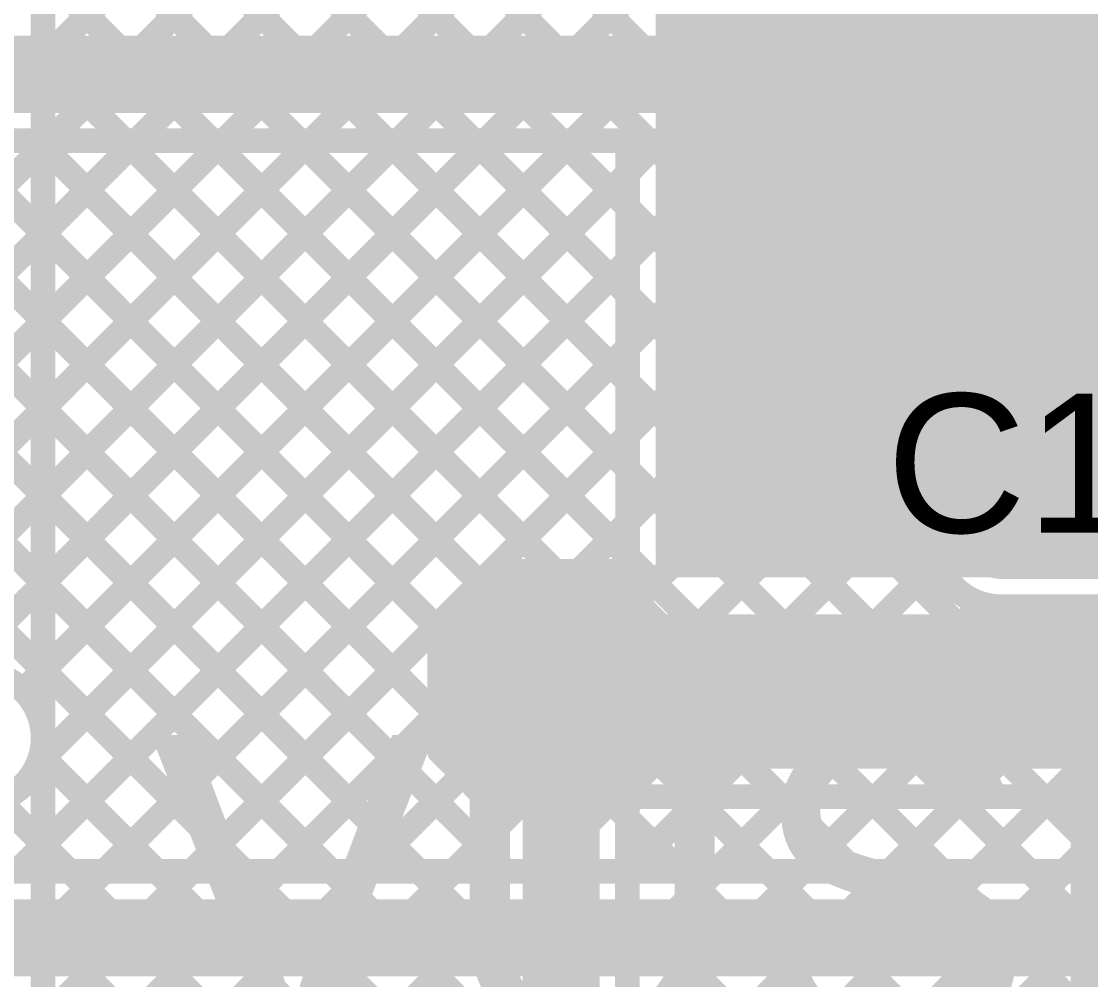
# Model space of a CAD drawing. Header units: millimetres. Extents: x -0.08 to 7.12, y -0.08 to 3.98.
# Drawn here: x 0.1735 to 0.52, y 2.3927 to 2.7032 of the extents above; entities that cross this region are included whole.
import ezdxf

# ---------------------------------------------------------------- set-up
doc = ezdxf.new("R2010")
doc.units = ezdxf.units.MM
doc.header["$MEASUREMENT"] = 0
for name, color, linetype in [('BottomLayer', 5, 'Continuous'), ('BottomSolder', 6, 'Continuous'), ('TopLayer', 1, 'Continuous'), ('TopOverlay', 2, 'Continuous'), ('TopPaste', 8, 'Continuous'), ('TopSolder', 216, 'Continuous'), ('ViaHoleLayer', 16, 'Continuous')]:
    doc.layers.add(name, color=color, linetype=linetype)
doc.styles.add('Arial', font='', dxfattribs={"height": 0.2})
doc.styles.get('Arial').set_extended_font_data('Arial')

# ---------------------------------------------------------------- blocks, each defined once
blk = doc.blocks.new('SOT__223_35')
at = {"layer": 'TopLayer'}
for points in [[(-0.0748, 0.15945), (0.0748, 0.15945), (0.0748, 0.08071), (-0.0748, 0.08071)], [(-0.12008, -0.08071), (-0.06102, -0.08071), (-0.06102, -0.15945), (-0.12008, -0.15945)], [(-0.02953, -0.08071), (0.02953, -0.08071), (0.02953, -0.15945), (-0.02953, -0.15945)], [(0.06102, -0.08071), (0.12008, -0.08071), (0.12008, -0.15945), (0.06102, -0.15945)]]:
    blk.add_hatch(color=1, dxfattribs=at).paths.add_polyline_path(points)
at = {"layer": 'TopPaste'}
for points in [[(-0.0748, 0.15945), (0.0748, 0.15945), (0.0748, 0.08071), (-0.0748, 0.08071)], [(-0.12008, -0.08071), (-0.06102, -0.08071), (-0.06102, -0.15945), (-0.12008, -0.15945)], [(-0.02953, -0.08071), (0.02953, -0.08071), (0.02953, -0.15945), (-0.02953, -0.15945)], [(0.06102, -0.08071), (0.12008, -0.08071), (0.12008, -0.15945), (0.06102, -0.15945)]]:
    blk.add_hatch(color=8, dxfattribs=at).paths.add_polyline_path(points)
at = {"layer": 'TopSolder'}
for points in [[(-0.0788, 0.16345), (0.0788, 0.16345), (0.0788, 0.07671), (-0.0788, 0.07671)], [(-0.12408, -0.07671), (-0.05702, -0.07671), (-0.05702, -0.16345), (-0.12408, -0.16345)], [(-0.03353, -0.07671), (0.03353, -0.07671), (0.03353, -0.16345), (-0.03353, -0.16345)], [(0.05702, -0.07671), (0.12408, -0.07671), (0.12408, -0.16345), (0.05702, -0.16345)]]:
    blk.add_hatch(color=216, dxfattribs=at).paths.add_polyline_path(points)
at = {"layer": 'TopOverlay'}
for points, const_width in [([(-0.13, -0.072), (-0.13, 0.071)], 0.005), ([(-0.13, 0.071), (0.13, 0.071)], 0.005), ([(0.13, -0.072), (0.13, 0.071)], 0.005), ([(-0.13, -0.072), (0.13, -0.072)], 0.005), ([(-0.132, -0.126), (-0.132, -0.116)], 0.00787), ([(-0.132, -0.116), (-0.127, -0.121)], 0.00787), ([(-0.132, -0.126), (-0.127, -0.121)], 0.00787)]:
    blk.add_lwpolyline(points, dxfattribs=dict(at, const_width=const_width))
for points, const_width in [([(-0.13125, 0.071, 1), (-0.12875, 0.071, 1)], 0.0025), ([(-0.13125, 0.071, 1), (-0.12875, 0.071, 1)], 0.0025), ([(0.12875, 0.071, 1), (0.13125, 0.071, 1)], 0.0025), ([(0.12875, 0.071, 1), (0.13125, 0.071, 1)], 0.0025), ([(-0.13125, -0.072, 1), (-0.12875, -0.072, 1)], 0.0025), ([(-0.13125, -0.072, 1), (-0.12875, -0.072, 1)], 0.0025), ([(0.12875, -0.072, 1), (0.13125, -0.072, 1)], 0.0025), ([(0.12875, -0.072, 1), (0.13125, -0.072, 1)], 0.0025), ([(-0.13397, -0.116, 1), (-0.13003, -0.116, 1)], 0.00394), ([(-0.13397, -0.116, 1), (-0.13003, -0.116, 1)], 0.00394), ([(-0.12897, -0.121, 1), (-0.12503, -0.121, 1)], 0.00394), ([(-0.12897, -0.121, 1), (-0.12503, -0.121, 1)], 0.00394), ([(-0.13397, -0.126, 1), (-0.13003, -0.126, 1)], 0.00394), ([(-0.13397, -0.126, 1), (-0.13003, -0.126, 1)], 0.00394)]:
    blk.add_lwpolyline(points, format="xyb", close=True, dxfattribs=dict(at, const_width=const_width))
blk = doc.blocks.new('T__________64')
at = {"layer": 'TopLayer'}
blk.add_hatch(color=1, dxfattribs=at).paths.add_polyline_path([(0.015, 0.03), (-0.015, 0.03), (-0.03, 0.015), (-0.03, -0.015), (-0.015, -0.03), (0.015, -0.03), (0.03, -0.015), (0.03, 0.015)])
at = {"layer": 'TopPaste'}
blk.add_hatch(color=8, dxfattribs=at).paths.add_polyline_path([(0.015, 0.03), (-0.015, 0.03), (-0.03, 0.015), (-0.03, -0.015), (-0.015, -0.03), (0.015, -0.03), (0.03, -0.015), (0.03, 0.015)])
at = {"layer": 'TopSolder'}
blk.add_hatch(color=216, dxfattribs=at).paths.add_polyline_path([(0.017, 0.034), (-0.017, 0.034), (-0.034, 0.017), (-0.034, -0.017), (-0.017, -0.034), (0.017, -0.034), (0.034, -0.017), (0.034, 0.017)])
at = {"layer": 'TopOverlay', "const_width": 0.00787}
for points in [[(-0.037, 0.017), (-0.017, 0.037)], [(-0.017, 0.037), (0.017, 0.037)], [(-0.017, 0.037), (0.017, 0.037)], [(0.017, 0.037), (0.037, 0.017)], [(-0.037, -0.017), (-0.037, 0.017)], [(0.037, -0.017), (0.037, 0.017)], [(-0.037, -0.017), (-0.017, -0.037)], [(0.017, -0.037), (0.037, -0.017)], [(-0.017, -0.037), (0.017, -0.037)], [(-0.017, -0.037), (0.017, -0.037)]]:
    blk.add_lwpolyline(points, dxfattribs=at)
at = {"layer": 'TopOverlay', "const_width": 0.00394}
for points in [[(-0.01897, 0.037, 1), (-0.01503, 0.037, 1)], [(-0.01897, 0.037, 1), (-0.01503, 0.037, 1)], [(-0.01897, 0.037, 1), (-0.01503, 0.037, 1)], [(0.01503, 0.037, 1), (0.01897, 0.037, 1)], [(0.01503, 0.037, 1), (0.01897, 0.037, 1)], [(0.01503, 0.037, 1), (0.01897, 0.037, 1)], [(-0.03897, 0.017, 1), (-0.03503, 0.017, 1)], [(-0.03897, 0.017, 1), (-0.03503, 0.017, 1)], [(0.03503, 0.017, 1), (0.03897, 0.017, 1)], [(0.03503, 0.017, 1), (0.03897, 0.017, 1)], [(-0.03897, -0.017, 1), (-0.03503, -0.017, 1)], [(-0.03897, -0.017, 1), (-0.03503, -0.017, 1)], [(0.03503, -0.017, 1), (0.03897, -0.017, 1)], [(0.03503, -0.017, 1), (0.03897, -0.017, 1)], [(-0.01897, -0.037, 1), (-0.01503, -0.037, 1)], [(-0.01897, -0.037, 1), (-0.01503, -0.037, 1)], [(-0.01897, -0.037, 1), (-0.01503, -0.037, 1)], [(0.01503, -0.037, 1), (0.01897, -0.037, 1)], [(0.01503, -0.037, 1), (0.01897, -0.037, 1)], [(0.01503, -0.037, 1), (0.01897, -0.037, 1)]]:
    blk.add_lwpolyline(points, format="xyb", close=True, dxfattribs=at)
blk = doc.blocks.new('C___0805_92')
at = {"layer": 'TopLayer'}
for points in [[(-0.06, 0.03), (-0.02, 0.03), (-0.02, -0.03), (-0.06, -0.03)], [(0.02, 0.03), (0.06, 0.03), (0.06, -0.03), (0.02, -0.03)]]:
    blk.add_hatch(color=1, dxfattribs=at).paths.add_polyline_path(points)
at = {"layer": 'TopPaste'}
for points in [[(-0.06, 0.03), (-0.02, 0.03), (-0.02, -0.03), (-0.06, -0.03)], [(0.02, 0.03), (0.06, 0.03), (0.06, -0.03), (0.02, -0.03)]]:
    blk.add_hatch(color=8, dxfattribs=at).paths.add_polyline_path(points)
at = {"layer": 'TopSolder'}
for points in [[(-0.06276, 0.03276), (-0.01724, 0.03276), (-0.01724, -0.03276), (-0.06276, -0.03276)], [(0.01724, 0.03276), (0.06276, 0.03276), (0.06276, -0.03276), (0.01724, -0.03276)]]:
    blk.add_hatch(color=216, dxfattribs=at).paths.add_polyline_path(points)
at = {"layer": 'TopOverlay', "const_width": 0.005}
for points in [[(-0.024, 0.034), (-0.064, 0.034)], [(-0.064, -0.034), (-0.064, 0.034)], [(0.064, 0.034), (0.024, 0.034)], [(0.064, -0.034), (0.064, 0.034)], [(-0.024, -0.034), (-0.064, -0.034)], [(0.064, -0.034), (0.024, -0.034)]]:
    blk.add_lwpolyline(points, dxfattribs=at)
at = {"layer": 'TopOverlay', "const_width": 0.0025}
for points in [[(-0.06525, 0.034, 1), (-0.06275, 0.034, 1)], [(-0.06525, 0.034, 1), (-0.06275, 0.034, 1)], [(-0.02525, 0.034, 1), (-0.02275, 0.034, 1)], [(0.02275, 0.034, 1), (0.02525, 0.034, 1)], [(0.06275, 0.034, 1), (0.06525, 0.034, 1)], [(0.06275, 0.034, 1), (0.06525, 0.034, 1)], [(-0.06525, -0.034, 1), (-0.06275, -0.034, 1)], [(-0.06525, -0.034, 1), (-0.06275, -0.034, 1)], [(-0.02525, -0.034, 1), (-0.02275, -0.034, 1)], [(0.02275, -0.034, 1), (0.02525, -0.034, 1)], [(0.06275, -0.034, 1), (0.06525, -0.034, 1)], [(0.06275, -0.034, 1), (0.06525, -0.034, 1)]]:
    blk.add_lwpolyline(points, format="xyb", close=True, dxfattribs=at)

msp = doc.modelspace()

# ---------------------------------------------------------------- hatches: boundary and pattern name
at = {"layer": 'BottomLayer'}
h = msp.add_hatch(color=5, dxfattribs=at)
edge = h.paths.add_edge_path()
edge.add_arc((0.422, 2.676), 0.01181, 0, 360)
h = msp.add_hatch(color=5, dxfattribs=at)
edge = h.paths.add_edge_path()
edge.add_arc((0.422, 2.64), 0.01181, 0, 360)
h = msp.add_hatch(color=5, dxfattribs=at)
edge = h.paths.add_edge_path()
edge.add_arc((0.422, 2.604), 0.01181, 0, 360)
at = {"layer": 'BottomSolder'}
h = msp.add_hatch(color=6, dxfattribs=at)
edge = h.paths.add_edge_path()
edge.add_arc((0.422, 2.676), 0.01581, 0, 360)
h = msp.add_hatch(color=6, dxfattribs=at)
edge = h.paths.add_edge_path()
edge.add_arc((0.422, 2.64), 0.01581, 0, 360)
h = msp.add_hatch(color=6, dxfattribs=at)
edge = h.paths.add_edge_path()
edge.add_arc((0.422, 2.604), 0.01581, 0, 360)
at = {"layer": 'TopLayer'}
msp.add_hatch(color=1, dxfattribs=at).paths.add_polyline_path([(0.5444, 2.74384), (0.379, 2.74384), (0.379, 2.523), (0.5444, 2.523)])
h = msp.add_hatch(color=1, dxfattribs=at)
edge = h.paths.add_edge_path()
edge.add_arc((0.422, 2.676), 0.01181, 0, 360)
h = msp.add_hatch(color=1, dxfattribs=at)
edge = h.paths.add_edge_path()
edge.add_arc((0.422, 2.64), 0.01181, 0, 360)
h = msp.add_hatch(color=1, dxfattribs=at)
edge = h.paths.add_edge_path()
edge.add_arc((0.422, 2.604), 0.01181, 0, 360)
at = {"layer": 'TopSolder'}
h = msp.add_hatch(color=216, dxfattribs=at)
edge = h.paths.add_edge_path()
edge.add_arc((0.422, 2.676), 0.01581, 0, 360)
h = msp.add_hatch(color=216, dxfattribs=at)
edge = h.paths.add_edge_path()
edge.add_arc((0.422, 2.64), 0.01581, 0, 360)
h = msp.add_hatch(color=216, dxfattribs=at)
edge = h.paths.add_edge_path()
edge.add_arc((0.422, 2.604), 0.01581, 0, 360)
at = {"layer": 'ViaHoleLayer'}
h = msp.add_hatch(color=16, dxfattribs=at)
edge = h.paths.add_edge_path()
edge.add_arc((0.422, 2.676), 0.00591, 0, 360)
h = msp.add_hatch(color=16, dxfattribs=at)
edge = h.paths.add_edge_path()
edge.add_arc((0.422, 2.64), 0.00591, 0, 360)
h = msp.add_hatch(color=16, dxfattribs=at)
edge = h.paths.add_edge_path()
edge.add_arc((0.422, 2.604), 0.00591, 0, 360)

# ---------------------------------------------------------------- linework, layer by layer
at = {"layer": 'BottomLayer'}
for points, const_width in [([(0.1805, 2.69078), (0.35422, 2.8645)], 0.008), ([(0.23658, 2.86117), (0.40363, 2.69413)], 0.008), ([(0.1805, 2.66249), (0.376, 2.85799)], 0.008), ([(0.22244, 2.84703), (0.39635, 2.67312)], 0.008), ([(0.2083, 2.83289), (0.3966, 2.64459)], 0.008), ([(0.1805, 2.63421), (0.376, 2.82971)], 0.008), ([(0.19415, 2.81875), (0.39842, 2.61449)], 0.008), ([(0.1805, 2.471), (0.1805, 2.80509)], 0.008), ([(0.1805, 2.80412), (0.55687, 2.42774)], 0.008), ([(0.1805, 2.60592), (0.376, 2.80142)], 0.008), ([(0.1805, 2.77583), (0.52859, 2.42774)], 0.008), ([(0.1805, 2.57764), (0.376, 2.77314)], 0.008), ([(0.1805, 2.74755), (0.5003, 2.42774)], 0.008), ([(0.1805, 2.54935), (0.376, 2.74485)], 0.008), ([(0.1805, 2.49279), (0.41671, 2.729)], 0.008), ([(0.1805, 2.52107), (0.38843, 2.729)], 0.008), ([(0.39704, 2.729), (0.42433, 2.70171)], 0.008), ([(0.4174, 2.7014), (0.445, 2.729)], 0.008), ([(0.42532, 2.729), (0.59782, 2.5565)], 0.008), ([(0.43937, 2.69509), (0.47328, 2.729)], 0.008), ([(0.44495, 2.61581), (0.55814, 2.729)], 0.008), ([(0.44705, 2.6462), (0.52985, 2.729)], 0.008), ([(0.4478, 2.67523), (0.50157, 2.729)], 0.008), ([(0.45361, 2.729), (0.62611, 2.5565)], 0.008), ([(0.45691, 2.59949), (0.58642, 2.729)], 0.008), ([(0.47105, 2.58535), (0.6147, 2.729)], 0.008), ([(0.48189, 2.729), (0.65217, 2.55872)], 0.008), ([(0.4852, 2.57121), (0.64299, 2.729)], 0.008), ([(0.49934, 2.55707), (0.67127, 2.729)], 0.008), ([(0.1805, 2.71926), (0.47202, 2.42774)], 0.008), ([(0.422, 2.676), (0.422, 2.69781)], 0.01), ([(0.1805, 2.69098), (0.44374, 2.42774)], 0.008), ([(0.17893, 2.46293), (0.3966, 2.6806)], 0.008), ([(0.40019, 2.676), (0.422, 2.676)], 0.01), ([(0.422, 2.676), (0.44381, 2.676)], 0.01), ([(0.44771, 2.67833), (0.56954, 2.5565)], 0.008), ([(0.1805, 2.6627), (0.41545, 2.42774)], 0.008), ([(0.17203, 2.42774), (0.40291, 2.65863)], 0.008), ([(0.44355, 2.6542), (0.54125, 2.5565)], 0.008), ([(0.40019, 2.64), (0.422, 2.64)], 0.01), ([(0.422, 2.64), (0.44381, 2.64)], 0.01), ([(0.1805, 2.63441), (0.38717, 2.42774)], 0.008), ([(0.20031, 2.42774), (0.39965, 2.62709)], 0.008), ([(0.4436, 2.62587), (0.51297, 2.5565)], 0.008), ([(0.422, 2.604), (0.491, 2.535)], 0.025), ([(0.4473, 2.6091), (0.49991, 2.5565)], 0.008), ([(0.1805, 2.60613), (0.35888, 2.42774)], 0.008), ([(0.40019, 2.604), (0.422, 2.604)], 0.01), ([(0.422, 2.58219), (0.422, 2.604)], 0.01), ([(0.422, 2.604), (0.44381, 2.604)], 0.01), ([(0.2286, 2.42774), (0.39731, 2.59646)], 0.008), ([(0.25688, 2.42774), (0.41019, 2.58105)], 0.008), ([(0.4169, 2.5787), (0.4758, 2.5198)], 0.008), ([(0.1805, 2.57784), (0.3306, 2.42774)], 0.008), ([(0.28516, 2.42774), (0.42651, 2.56909)], 0.008), ([(0.31345, 2.42774), (0.44065, 2.55495)], 0.008), ([(0.49991, 2.5565), (0.62772, 2.5565)], 0.008), ([(0.1805, 2.54956), (0.30231, 2.42774)], 0.008), ([(0.491, 2.535), (0.642, 2.535)], 0.025), ([(0.34173, 2.42774), (0.45479, 2.5408)], 0.008), ([(0.37002, 2.42774), (0.46893, 2.52666)], 0.008), ([(0.1805, 2.52127), (0.27403, 2.42774)], 0.008), ([(0.3983, 2.42774), (0.48493, 2.51437)], 0.008), ([(0.42659, 2.42774), (0.51234, 2.5135)], 0.008), ([(0.45487, 2.42774), (0.54063, 2.5135)], 0.008), ([(0.48315, 2.42774), (0.56891, 2.5135)], 0.008), ([(0.491, 2.5135), (0.62772, 2.5135)], 0.008), ([(0.4994, 2.5135), (0.58516, 2.42774)], 0.008), ([(0.51144, 2.42774), (0.59719, 2.5135)], 0.008), ([(0.1805, 2.49299), (0.24575, 2.42774)], 0.008), ([(0.17977, 2.46544), (0.21746, 2.42774)], 0.008), ([(0.16618, 2.45074), (0.18918, 2.42774)], 0.008), ([(0.03118, 2.42774), (0.79434, 2.42774)], 0.008), ([(0.03118, 2.40624), (0.80324, 2.40624)], 0.025)]:
    msp.add_lwpolyline(points, dxfattribs=dict(at, const_width=const_width))
at = {"layer": 'BottomLayer', "const_width": 0.008}
for points in [[(0.4035, 2.658, -1.485592), (0.44781, 2.676)], [(0.44781, 2.676, -0.195363), (0.4405, 2.658)], [(0.4035, 2.622, -0.40623), (0.4035, 2.658)], [(0.4405, 2.658, -0.195363), (0.44781, 2.64)], [(0.44781, 2.64, -0.195363), (0.4405, 2.622)], [(0.4169, 2.5787, -0.593822), (0.4035, 2.622)], [(0.4405, 2.622, -0.144151), (0.4473, 2.6091)], [(0.491, 2.5135, -0.198912), (0.4758, 2.5198)], [(0.491, 2.5135, -0.198912), (0.4758, 2.5198)], [(0.1805, 2.471, -1), (0.1375, 2.471)]]:
    msp.add_lwpolyline(points, format="xyb", dxfattribs=at)
at = {"layer": 'BottomLayer'}
for points, const_width in [([(0.4154, 2.7014, 1), (0.4194, 2.7014, 1)], 0.004), ([(0.42233, 2.70171, 1), (0.42633, 2.70171, 1)], 0.004), ([(0.4195, 2.69781, 1), (0.4245, 2.69781, 1)], 0.005), ([(0.40163, 2.69413, 1), (0.40563, 2.69413, 1)], 0.004), ([(0.43737, 2.69509, 1), (0.44137, 2.69509, 1)], 0.004), ([(0.1785, 2.69098, 1), (0.1825, 2.69098, 1)], 0.004), ([(0.1785, 2.69078, 1), (0.1825, 2.69078, 1)], 0.004), ([(0.3946, 2.6806, 1), (0.3986, 2.6806, 1)], 0.004), ([(0.39769, 2.676, 1), (0.40269, 2.676, 1)], 0.005), ([(0.4195, 2.676, 1), (0.4245, 2.676, 1)], 0.005), ([(0.4195, 2.676, 1), (0.4245, 2.676, 1)], 0.005), ([(0.4195, 2.676, 1), (0.4245, 2.676, 1)], 0.005), ([(0.44131, 2.676, 1), (0.44631, 2.676, 1)], 0.005), ([(0.44571, 2.67833, 1), (0.44971, 2.67833, 1)], 0.004), ([(0.4458, 2.67523, 1), (0.4498, 2.67523, 1)], 0.004), ([(0.44581, 2.676, 1), (0.44981, 2.676, 1)], 0.004), ([(0.44581, 2.676, 1), (0.44981, 2.676, 1)], 0.004), ([(0.39435, 2.67312, 1), (0.39835, 2.67312, 1)], 0.004), ([(0.1785, 2.6627, 1), (0.1825, 2.6627, 1)], 0.004), ([(0.1785, 2.66249, 1), (0.1825, 2.66249, 1)], 0.004), ([(0.40091, 2.65863, 1), (0.40491, 2.65863, 1)], 0.004), ([(0.4015, 2.658, 1), (0.4055, 2.658, 1)], 0.004), ([(0.4015, 2.658, 1), (0.4055, 2.658, 1)], 0.004), ([(0.4385, 2.658, 1), (0.4425, 2.658, 1)], 0.004), ([(0.4385, 2.658, 1), (0.4425, 2.658, 1)], 0.004), ([(0.44155, 2.6542, 1), (0.44555, 2.6542, 1)], 0.004), ([(0.3946, 2.64459, 1), (0.3986, 2.64459, 1)], 0.004), ([(0.44505, 2.6462, 1), (0.44905, 2.6462, 1)], 0.004), ([(0.39769, 2.64, 1), (0.40269, 2.64, 1)], 0.005), ([(0.4195, 2.64, 1), (0.4245, 2.64, 1)], 0.005), ([(0.4195, 2.64, 1), (0.4245, 2.64, 1)], 0.005), ([(0.44131, 2.64, 1), (0.44631, 2.64, 1)], 0.005), ([(0.44581, 2.64, 1), (0.44981, 2.64, 1)], 0.004), ([(0.44581, 2.64, 1), (0.44981, 2.64, 1)], 0.004), ([(0.1785, 2.63441, 1), (0.1825, 2.63441, 1)], 0.004), ([(0.1785, 2.63421, 1), (0.1825, 2.63421, 1)], 0.004), ([(0.39765, 2.62709, 1), (0.40165, 2.62709, 1)], 0.004), ([(0.4416, 2.62587, 1), (0.4456, 2.62587, 1)], 0.004), ([(0.4015, 2.622, 1), (0.4055, 2.622, 1)], 0.004), ([(0.4015, 2.622, 1), (0.4055, 2.622, 1)], 0.004), ([(0.4385, 2.622, 1), (0.4425, 2.622, 1)], 0.004), ([(0.4385, 2.622, 1), (0.4425, 2.622, 1)], 0.004), ([(0.39642, 2.61449, 1), (0.40042, 2.61449, 1)], 0.004), ([(0.44295, 2.61581, 1), (0.44695, 2.61581, 1)], 0.004), ([(0.41575, 2.604, 1), (0.42825, 2.604, 1)], 0.0125), ([(0.4453, 2.6091, 1), (0.4493, 2.6091, 1)], 0.004), ([(0.4453, 2.6091, 1), (0.4493, 2.6091, 1)], 0.004), ([(0.1785, 2.60613, 1), (0.1825, 2.60613, 1)], 0.004), ([(0.1785, 2.60592, 1), (0.1825, 2.60592, 1)], 0.004), ([(0.39769, 2.604, 1), (0.40269, 2.604, 1)], 0.005), ([(0.4195, 2.604, 1), (0.4245, 2.604, 1)], 0.005), ([(0.4195, 2.604, 1), (0.4245, 2.604, 1)], 0.005), ([(0.4195, 2.604, 1), (0.4245, 2.604, 1)], 0.005), ([(0.44131, 2.604, 1), (0.44631, 2.604, 1)], 0.005), ([(0.45491, 2.59949, 1), (0.45891, 2.59949, 1)], 0.004), ([(0.39531, 2.59646, 1), (0.39931, 2.59646, 1)], 0.004), ([(0.46905, 2.58535, 1), (0.47305, 2.58535, 1)], 0.004), ([(0.4195, 2.58219, 1), (0.4245, 2.58219, 1)], 0.005), ([(0.40819, 2.58105, 1), (0.41219, 2.58105, 1)], 0.004), ([(0.4149, 2.5787, 1), (0.4189, 2.5787, 1)], 0.004), ([(0.4149, 2.5787, 1), (0.4189, 2.5787, 1)], 0.004), ([(0.1785, 2.57784, 1), (0.1825, 2.57784, 1)], 0.004), ([(0.1785, 2.57764, 1), (0.1825, 2.57764, 1)], 0.004), ([(0.4832, 2.57121, 1), (0.4872, 2.57121, 1)], 0.004), ([(0.42451, 2.56909, 1), (0.42851, 2.56909, 1)], 0.004), ([(0.49734, 2.55707, 1), (0.50134, 2.55707, 1)], 0.004), ([(0.43865, 2.55495, 1), (0.44265, 2.55495, 1)], 0.004), ([(0.49791, 2.5565, 1), (0.50191, 2.5565, 1)], 0.004), ([(0.49791, 2.5565, 1), (0.50191, 2.5565, 1)], 0.004), ([(0.51097, 2.5565, 1), (0.51497, 2.5565, 1)], 0.004), ([(0.1785, 2.54956, 1), (0.1825, 2.54956, 1)], 0.004), ([(0.1785, 2.54935, 1), (0.1825, 2.54935, 1)], 0.004), ([(0.48475, 2.535, 1), (0.49725, 2.535, 1)], 0.0125), ([(0.48475, 2.535, 1), (0.49725, 2.535, 1)], 0.0125), ([(0.45279, 2.5408, 1), (0.45679, 2.5408, 1)], 0.004), ([(0.46693, 2.52666, 1), (0.47093, 2.52666, 1)], 0.004), ([(0.1785, 2.52127, 1), (0.1825, 2.52127, 1)], 0.004), ([(0.1785, 2.52107, 1), (0.1825, 2.52107, 1)], 0.004), ([(0.4738, 2.5198, 1), (0.4778, 2.5198, 1)], 0.004), ([(0.4738, 2.5198, 1), (0.4778, 2.5198, 1)], 0.004), ([(0.4738, 2.5198, 1), (0.4778, 2.5198, 1)], 0.004), ([(0.48293, 2.51437, 1), (0.48693, 2.51437, 1)], 0.004), ([(0.489, 2.5135, 1), (0.493, 2.5135, 1)], 0.004), ([(0.489, 2.5135, 1), (0.493, 2.5135, 1)], 0.004), ([(0.489, 2.5135, 1), (0.493, 2.5135, 1)], 0.004), ([(0.4974, 2.5135, 1), (0.5014, 2.5135, 1)], 0.004), ([(0.51034, 2.5135, 1), (0.51434, 2.5135, 1)], 0.004), ([(0.1785, 2.49299, 1), (0.1825, 2.49299, 1)], 0.004), ([(0.1785, 2.49279, 1), (0.1825, 2.49279, 1)], 0.004), ([(0.1785, 2.471, 1), (0.1825, 2.471, 1)], 0.004), ([(0.1785, 2.471, 1), (0.1825, 2.471, 1)], 0.004), ([(0.17777, 2.46544, 1), (0.18177, 2.46544, 1)], 0.004), ([(0.17693, 2.46293, 1), (0.18093, 2.46293, 1)], 0.004), ([(0.17003, 2.42774, 1), (0.17403, 2.42774, 1)], 0.004), ([(0.18718, 2.42774, 1), (0.19118, 2.42774, 1)], 0.004), ([(0.19831, 2.42774, 1), (0.20231, 2.42774, 1)], 0.004), ([(0.21546, 2.42774, 1), (0.21946, 2.42774, 1)], 0.004), ([(0.2266, 2.42774, 1), (0.2306, 2.42774, 1)], 0.004), ([(0.24375, 2.42774, 1), (0.24775, 2.42774, 1)], 0.004), ([(0.25488, 2.42774, 1), (0.25888, 2.42774, 1)], 0.004), ([(0.27203, 2.42774, 1), (0.27603, 2.42774, 1)], 0.004), ([(0.28316, 2.42774, 1), (0.28716, 2.42774, 1)], 0.004), ([(0.30031, 2.42774, 1), (0.30431, 2.42774, 1)], 0.004), ([(0.31145, 2.42774, 1), (0.31545, 2.42774, 1)], 0.004), ([(0.3286, 2.42774, 1), (0.3326, 2.42774, 1)], 0.004), ([(0.33973, 2.42774, 1), (0.34373, 2.42774, 1)], 0.004), ([(0.35688, 2.42774, 1), (0.36088, 2.42774, 1)], 0.004), ([(0.36802, 2.42774, 1), (0.37202, 2.42774, 1)], 0.004), ([(0.38517, 2.42774, 1), (0.38917, 2.42774, 1)], 0.004), ([(0.3963, 2.42774, 1), (0.4003, 2.42774, 1)], 0.004), ([(0.41345, 2.42774, 1), (0.41745, 2.42774, 1)], 0.004), ([(0.42459, 2.42774, 1), (0.42859, 2.42774, 1)], 0.004), ([(0.44174, 2.42774, 1), (0.44574, 2.42774, 1)], 0.004), ([(0.45287, 2.42774, 1), (0.45687, 2.42774, 1)], 0.004), ([(0.47002, 2.42774, 1), (0.47402, 2.42774, 1)], 0.004), ([(0.48115, 2.42774, 1), (0.48515, 2.42774, 1)], 0.004), ([(0.4983, 2.42774, 1), (0.5023, 2.42774, 1)], 0.004), ([(0.50944, 2.42774, 1), (0.51344, 2.42774, 1)], 0.004)]:
    msp.add_lwpolyline(points, format="xyb", close=True, dxfattribs=dict(at, const_width=const_width))
at = {"layer": 'TopLayer'}
for points, const_width in [([(0.418, 2.68), (0.418, 2.717)], 0.025), ([(0.031, 2.686), (0.412, 2.686)], 0.025), ([(0.412, 2.686), (0.418, 2.68)], 0.025), ([(0.418, 2.6682), (0.418, 2.68)], 0.025), ([(0.418, 2.68), (0.422, 2.676)], 0.025), ([(0.418, 2.6682), (0.4512, 2.635)], 0.025), ([(0.05268, 2.6645), (0.37, 2.6645)], 0.008), ([(0.09384, 2.6645), (0.32689, 2.43145)], 0.008), ([(0.12213, 2.6645), (0.309, 2.47763)], 0.008), ([(0.12871, 2.6107), (0.18251, 2.6645)], 0.008), ([(0.1385, 2.50735), (0.29565, 2.6645)], 0.008), ([(0.1385, 2.53564), (0.26736, 2.6645)], 0.008), ([(0.1385, 2.56392), (0.23908, 2.6645)], 0.008), ([(0.1385, 2.59221), (0.21079, 2.6645)], 0.008), ([(0.14992, 2.49049), (0.32393, 2.6645)], 0.008), ([(0.15041, 2.6645), (0.30921, 2.50571)], 0.008), ([(0.17406, 2.48635), (0.35221, 2.6645)], 0.008), ([(0.1787, 2.6645), (0.32335, 2.51985)], 0.008), ([(0.20698, 2.6645), (0.34648, 2.525)], 0.008), ([(0.23526, 2.6645), (0.37, 2.52976)], 0.008), ([(0.26355, 2.6645), (0.37, 2.55805)], 0.008), ([(0.29183, 2.6645), (0.37, 2.58633)], 0.008), ([(0.32012, 2.6645), (0.37, 2.61462)], 0.008), ([(0.3484, 2.6645), (0.37, 2.6429)], 0.008), ([(0.37, 2.5225), (0.37, 2.6645)], 0.008), ([(0.1805, 2.4645), (0.37, 2.654)], 0.008), ([(0.501, 2.635), (0.506, 2.64)], 0.025), ([(0.4512, 2.635), (0.501, 2.635)], 0.025), ([(0.506, 2.64), (0.54553, 2.64)], 0.01), ([(0.1805, 2.43622), (0.37, 2.62572)], 0.008), ([(0.1805, 2.40793), (0.37, 2.59743)], 0.008), ([(0.1385, 2.59156), (0.32689, 2.40317)], 0.008), ([(0.1805, 2.37965), (0.37, 2.56915)], 0.008), ([(0.1385, 2.56327), (0.32689, 2.37488)], 0.008), ([(0.35414, 2.525), (0.37, 2.54086)], 0.008), ([(0.1385, 2.53499), (0.32689, 2.3466)], 0.008), ([(0.309, 2.5055), (0.3285, 2.525)], 0.008), ([(0.3285, 2.525), (0.3675, 2.525)], 0.008), ([(0.3675, 2.525), (0.37, 2.5225)], 0.008), ([(0.309, 2.4665), (0.309, 2.5055)], 0.008), ([(0.347, 2.486), (0.348, 2.486)], 0.05), ([(0.348, 2.486), (0.34839, 2.486)], 0.05), ([(0.34839, 2.486), (0.60754, 2.486)], 0.05), ([(0.34839, 2.28939), (0.34839, 2.486)], 0.025), ([(0.1805, 2.35136), (0.309, 2.47986)], 0.008), ([(0.1805, 2.347), (0.1805, 2.471)], 0.008), ([(0.1805, 2.46471), (0.32689, 2.31832)], 0.008), ([(0.309, 2.4665), (0.32689, 2.44861)], 0.008), ([(0.132, 2.27458), (0.31646, 2.45904)], 0.008), ([(0.33013, 2.21815), (0.56398, 2.452)], 0.008), ([(0.36961, 2.28591), (0.53569, 2.452)], 0.008), ([(0.36989, 2.44939), (0.3725, 2.452)], 0.008), ([(0.36989, 2.42762), (0.39427, 2.452)], 0.008), ([(0.36989, 2.39933), (0.42256, 2.452)], 0.008), ([(0.36989, 2.34276), (0.47913, 2.452)], 0.008), ([(0.36989, 2.37105), (0.45084, 2.452)], 0.008), ([(0.36989, 2.31448), (0.50741, 2.452)], 0.008), ([(0.3725, 2.452), (0.60754, 2.452)], 0.008), ([(0.3912, 2.452), (0.492, 2.3512)], 0.008), ([(0.41948, 2.452), (0.49603, 2.37545)], 0.008), ([(0.44776, 2.452), (0.52, 2.37976)], 0.008), ([(0.47605, 2.452), (0.739, 2.18905)], 0.008), ([(0.50433, 2.452), (0.739, 2.21733)], 0.008), ([(0.32689, 2.29829), (0.32689, 2.44861)], 0.008), ([(0.36989, 2.28939), (0.36989, 2.44939)], 0.008), ([(0.36989, 2.44502), (0.492, 2.32291)], 0.008), ([(0.15665, 2.27095), (0.32689, 2.44118)], 0.008), ([(0.1805, 2.43642), (0.32276, 2.29416)], 0.008), ([(0.36989, 2.41674), (0.492, 2.29463)], 0.008), ([(0.17263, 2.25864), (0.32689, 2.4129)], 0.008), ([(0.1805, 2.40814), (0.30862, 2.28002)], 0.008)]:
    msp.add_lwpolyline(points, dxfattribs=dict(at, const_width=const_width))
for points, const_width in [([(0.40575, 2.686, 1), (0.41825, 2.686, 1)], 0.0125), ([(0.40575, 2.686, 1), (0.41825, 2.686, 1)], 0.0125), ([(0.41175, 2.68, 1), (0.42425, 2.68, 1)], 0.0125), ([(0.41175, 2.68, 1), (0.42425, 2.68, 1)], 0.0125), ([(0.41175, 2.68, 1), (0.42425, 2.68, 1)], 0.0125), ([(0.41175, 2.68, 1), (0.42425, 2.68, 1)], 0.0125), ([(0.41575, 2.676, 1), (0.42825, 2.676, 1)], 0.0125), ([(0.41175, 2.6682, 1), (0.42425, 2.6682, 1)], 0.0125), ([(0.41175, 2.6682, 1), (0.42425, 2.6682, 1)], 0.0125), ([(0.1767, 2.6645, 1), (0.1807, 2.6645, 1)], 0.004), ([(0.18051, 2.6645, 1), (0.18451, 2.6645, 1)], 0.004), ([(0.20498, 2.6645, 1), (0.20898, 2.6645, 1)], 0.004), ([(0.20879, 2.6645, 1), (0.21279, 2.6645, 1)], 0.004), ([(0.23326, 2.6645, 1), (0.23726, 2.6645, 1)], 0.004), ([(0.23708, 2.6645, 1), (0.24108, 2.6645, 1)], 0.004), ([(0.26155, 2.6645, 1), (0.26555, 2.6645, 1)], 0.004), ([(0.26536, 2.6645, 1), (0.26936, 2.6645, 1)], 0.004), ([(0.28983, 2.6645, 1), (0.29383, 2.6645, 1)], 0.004), ([(0.29365, 2.6645, 1), (0.29765, 2.6645, 1)], 0.004), ([(0.31812, 2.6645, 1), (0.32212, 2.6645, 1)], 0.004), ([(0.32193, 2.6645, 1), (0.32593, 2.6645, 1)], 0.004), ([(0.3464, 2.6645, 1), (0.3504, 2.6645, 1)], 0.004), ([(0.35021, 2.6645, 1), (0.35421, 2.6645, 1)], 0.004), ([(0.368, 2.6645, 1), (0.372, 2.6645, 1)], 0.004), ([(0.368, 2.6645, 1), (0.372, 2.6645, 1)], 0.004), ([(0.368, 2.654, 1), (0.372, 2.654, 1)], 0.004), ([(0.49975, 2.64, 1), (0.51225, 2.64, 1)], 0.0125), ([(0.368, 2.6429, 1), (0.372, 2.6429, 1)], 0.004), ([(0.44495, 2.635, 1), (0.45745, 2.635, 1)], 0.0125), ([(0.44495, 2.635, 1), (0.45745, 2.635, 1)], 0.0125), ([(0.49475, 2.635, 1), (0.50725, 2.635, 1)], 0.0125), ([(0.49475, 2.635, 1), (0.50725, 2.635, 1)], 0.0125), ([(0.5035, 2.64, 1), (0.5085, 2.64, 1)], 0.005), ([(0.368, 2.62572, 1), (0.372, 2.62572, 1)], 0.004), ([(0.368, 2.61462, 1), (0.372, 2.61462, 1)], 0.004), ([(0.368, 2.59743, 1), (0.372, 2.59743, 1)], 0.004), ([(0.368, 2.58633, 1), (0.372, 2.58633, 1)], 0.004), ([(0.368, 2.56915, 1), (0.372, 2.56915, 1)], 0.004), ([(0.368, 2.55805, 1), (0.372, 2.55805, 1)], 0.004), ([(0.368, 2.54086, 1), (0.372, 2.54086, 1)], 0.004), ([(0.368, 2.52976, 1), (0.372, 2.52976, 1)], 0.004), ([(0.3265, 2.525, 1), (0.3305, 2.525, 1)], 0.004), ([(0.3265, 2.525, 1), (0.3305, 2.525, 1)], 0.004), ([(0.34448, 2.525, 1), (0.34848, 2.525, 1)], 0.004), ([(0.35214, 2.525, 1), (0.35614, 2.525, 1)], 0.004), ([(0.3655, 2.525, 1), (0.3695, 2.525, 1)], 0.004), ([(0.3655, 2.525, 1), (0.3695, 2.525, 1)], 0.004), ([(0.368, 2.5225, 1), (0.372, 2.5225, 1)], 0.004), ([(0.368, 2.5225, 1), (0.372, 2.5225, 1)], 0.004), ([(0.32135, 2.51985, 1), (0.32535, 2.51985, 1)], 0.004), ([(0.307, 2.5055, 1), (0.311, 2.5055, 1)], 0.004), ([(0.307, 2.5055, 1), (0.311, 2.5055, 1)], 0.004), ([(0.30721, 2.50571, 1), (0.31121, 2.50571, 1)], 0.004), ([(0.3345, 2.486, 1), (0.3595, 2.486, 1)], 0.025), ([(0.3355, 2.486, 1), (0.3605, 2.486, 1)], 0.025), ([(0.3355, 2.486, 1), (0.3605, 2.486, 1)], 0.025), ([(0.33589, 2.486, 1), (0.36089, 2.486, 1)], 0.025), ([(0.33589, 2.486, 1), (0.36089, 2.486, 1)], 0.025), ([(0.34214, 2.486, 1), (0.35464, 2.486, 1)], 0.0125), ([(0.17206, 2.48635, 1), (0.17606, 2.48635, 1)], 0.004), ([(0.307, 2.47986, 1), (0.311, 2.47986, 1)], 0.004), ([(0.307, 2.47763, 1), (0.311, 2.47763, 1)], 0.004), ([(0.1785, 2.471, 1), (0.1825, 2.471, 1)], 0.004), ([(0.1785, 2.471, 1), (0.1825, 2.471, 1)], 0.004), ([(0.1785, 2.46471, 1), (0.1825, 2.46471, 1)], 0.004), ([(0.1785, 2.4645, 1), (0.1825, 2.4645, 1)], 0.004), ([(0.307, 2.4665, 1), (0.311, 2.4665, 1)], 0.004), ([(0.307, 2.4665, 1), (0.311, 2.4665, 1)], 0.004), ([(0.31446, 2.45904, 1), (0.31846, 2.45904, 1)], 0.004), ([(0.3705, 2.452, 1), (0.3745, 2.452, 1)], 0.004), ([(0.3705, 2.452, 1), (0.3745, 2.452, 1)], 0.004), ([(0.3892, 2.452, 1), (0.3932, 2.452, 1)], 0.004), ([(0.39227, 2.452, 1), (0.39627, 2.452, 1)], 0.004), ([(0.41748, 2.452, 1), (0.42148, 2.452, 1)], 0.004), ([(0.42056, 2.452, 1), (0.42456, 2.452, 1)], 0.004), ([(0.44576, 2.452, 1), (0.44976, 2.452, 1)], 0.004), ([(0.44884, 2.452, 1), (0.45284, 2.452, 1)], 0.004), ([(0.47405, 2.452, 1), (0.47805, 2.452, 1)], 0.004), ([(0.47713, 2.452, 1), (0.48113, 2.452, 1)], 0.004), ([(0.50233, 2.452, 1), (0.50633, 2.452, 1)], 0.004), ([(0.50541, 2.452, 1), (0.50941, 2.452, 1)], 0.004), ([(0.32489, 2.44861, 1), (0.32889, 2.44861, 1)], 0.004), ([(0.32489, 2.44861, 1), (0.32889, 2.44861, 1)], 0.004), ([(0.36789, 2.44939, 1), (0.37189, 2.44939, 1)], 0.004), ([(0.36789, 2.44939, 1), (0.37189, 2.44939, 1)], 0.004), ([(0.36789, 2.44502, 1), (0.37189, 2.44502, 1)], 0.004), ([(0.32489, 2.44118, 1), (0.32889, 2.44118, 1)], 0.004), ([(0.1785, 2.43642, 1), (0.1825, 2.43642, 1)], 0.004), ([(0.1785, 2.43622, 1), (0.1825, 2.43622, 1)], 0.004), ([(0.32489, 2.43145, 1), (0.32889, 2.43145, 1)], 0.004), ([(0.36789, 2.42762, 1), (0.37189, 2.42762, 1)], 0.004), ([(0.36789, 2.41674, 1), (0.37189, 2.41674, 1)], 0.004), ([(0.32489, 2.4129, 1), (0.32889, 2.4129, 1)], 0.004), ([(0.1785, 2.40814, 1), (0.1825, 2.40814, 1)], 0.004), ([(0.1785, 2.40793, 1), (0.1825, 2.40793, 1)], 0.004), ([(0.32489, 2.40317, 1), (0.32889, 2.40317, 1)], 0.004), ([(0.36789, 2.39933, 1), (0.37189, 2.39933, 1)], 0.004)]:
    msp.add_lwpolyline(points, format="xyb", close=True, dxfattribs=dict(at, const_width=const_width))
at = {"layer": 'TopLayer', "const_width": 0.008}
msp.add_lwpolyline([(0.1385, 2.47748, -0.857531), (0.1805, 2.471)], format="xyb", dxfattribs=at)

# ---------------------------------------------------------------- block references
for name, p in [('SOT__223_35', (0.59655, 2.76008)), ('T__________64', (0.348, 2.486))]:
    msp.add_blockref(name, p)
at = {"rotation": 270}
msp.add_blockref('C___0805_92', (0.418, 2.757), dxfattribs=at)

# ---------------------------------------------------------------- texts
at = {"layer": 'TopOverlay', "style": 'Arial'}
msp.add_text('C14', height=0.045, dxfattribs=at).set_placement((0.45377, 2.53751))
msp.add_text('VUSB', height=0.1, rotation=360, dxfattribs=at).set_placement((0.21485, 2.37196))

doc.saveas('drawing.dxf')
